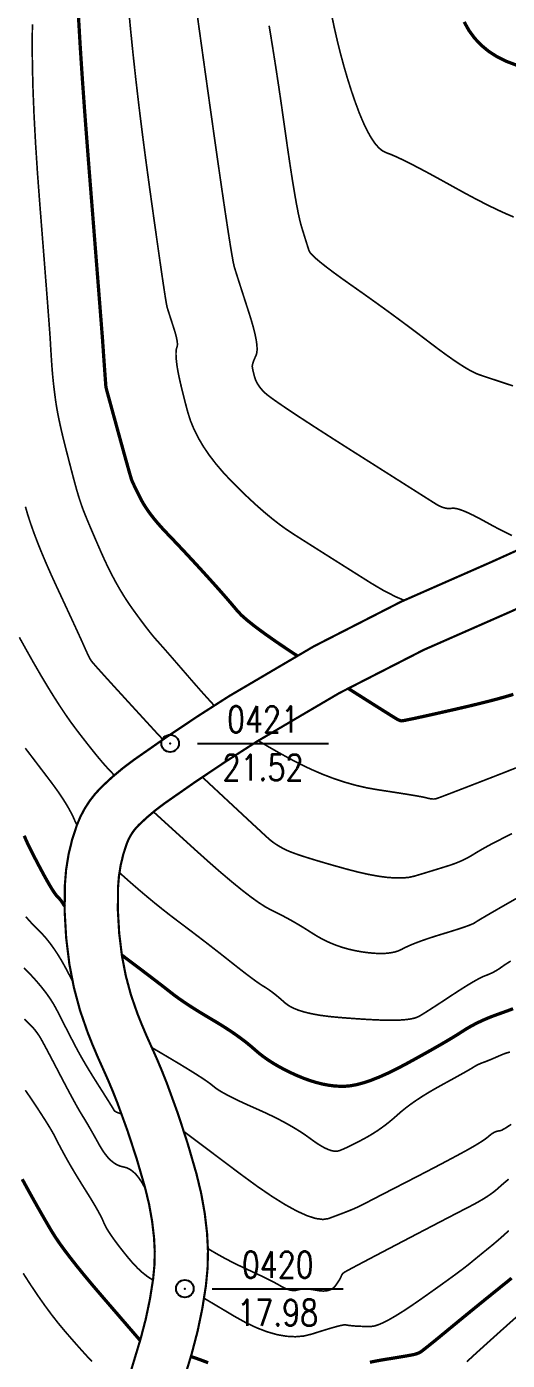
# Model space of a CAD drawing. Extents: x 1059 to 1761, y 608 to 1213.
# Drawn here: x 1141.8 to 1163.8, y 701.8 to 762.8 of the extents above; entities that cross this region are included whole.
import ezdxf
from ezdxf.enums import TextEntityAlignment as Align

# ---------------------------------------------------------------- set-up
doc = ezdxf.new("R2010")
doc.units = 0
doc.header["$LTSCALE"] = 0.5
doc.header["$PDSIZE"] = 0.2
doc.layers.get('0').update_dxf_attribs({"linetype": 'CONTINUOUS'})
for name, color, linetype in [('DGX', 2, 'CONTINUOUS'), ('DLSS', 4, 'CONTINUOUS'), ('KZD', 1, 'CONTINUOUS')]:
    doc.layers.add(name, color=color, linetype=linetype)
doc.styles.add('HZ', font='rs.shx', dxfattribs={"width": 0.8, "bigfont": 'hztxt.shx'})

# ---------------------------------------------------------------- blocks, each defined once
blk = doc.blocks.new('gc117')
blk.add_circle((0, 0), 0.8)
blk.add_point((0, 0))

msp = doc.modelspace()

# ---------------------------------------------------------------- linework, layer by layer
at = {"layer": 'DGX', "linetype": 'Continuous', "const_width": 0.075}
for points in [[(1159.059594587523, 736.5638534979769), (1158.7087494409, 736.7100131396794), (1158.143291980752, 736.9960457472321), (1157.561144640549, 737.3394982149289), (1156.988672263136, 737.7003803124925), (1156.452239691357, 738.0387018096454), (1155.951846925212, 738.3544627063876), (1155.4874939647, 738.6476630027192), (1155.059180809822, 738.9183026986401), (1154.666907460578, 739.1663817941503), (1154.310673916967, 739.3919002892499), (1153.99048017899, 739.5948581839388), (1153.682170671123, 739.7999854367372), (1153.36158981784, 740.0320120061654), (1153.028737619141, 740.2909378922234), (1152.683614075028, 740.5767630949113), (1152.326219185499, 740.8894876142288), (1151.956552950555, 741.2291114501761), (1151.574615370195, 741.5956346027533), (1151.18040644442, 741.9890570719602), (1150.798543686065, 742.3948149949209), (1150.453644607965, 742.7983445087593), (1150.145709210118, 743.1996456134754), (1149.874737492527, 743.5987183090692), (1149.640729455189, 743.9955625955406), (1149.443685098106, 744.3901784728898), (1149.283604421278, 744.7825659411167), (1149.160487424705, 745.1727250002214), (1149.061129266, 745.5470890862186), (1148.97232510278, 745.8920916351237), (1148.894074935044, 746.2077326469365), (1148.826378762793, 746.4940121216571), (1148.769236586025, 746.7509300592855), (1148.722648404743, 746.9784864598216), (1148.686614218944, 747.1766813232654), (1148.66113402863, 747.3455146496169), (1148.643510550447, 747.4927726151703), (1148.631046501045, 747.6262413962195), (1148.623741880422, 747.7459209927645), (1148.621596688579, 747.8518114048053), (1148.624610925515, 747.9439126323418), (1148.632784591231, 748.0222246753743), (1148.646117685727, 748.0867475339024), (1148.664610209003, 748.1374812079265), (1148.680779031281, 748.1896303517168), (1148.687141022785, 748.2583996195439), (1148.683696183516, 748.3437890114078), (1148.670444513472, 748.4457985273084), (1148.647386012655, 748.564428167246), (1148.614520681063, 748.6996779312202), (1148.571848518697, 748.8515478192313), (1148.519369525558, 749.0200378312791), (1148.464422795007, 749.1895207504181), (1148.414347420406, 749.3443693597027), (1148.369143401755, 749.4845836591329), (1148.328810739055, 749.6101636487086), (1148.293349432305, 749.72110932843), (1148.262759481506, 749.8174206982968), (1148.237040886656, 749.8990977583093), (1148.216193647758, 749.9661405084673), (1148.1874841944, 750.1043387202452), (1148.138178956175, 750.3994821651174), (1148.068277933082, 750.8515708430839), (1147.977781125121, 751.4606047541446), (1147.866688532293, 752.2265838982995), (1147.735000154596, 753.1495082755488), (1147.582715992033, 754.2293778858923), (1147.409836044601, 755.46619272933), (1147.233029591223, 756.7635070849286), (1147.06896591082, 758.0248752317547), (1146.917645003392, 759.2502971698082), (1146.779066868939, 760.4397728990891), (1146.653231507462, 761.5933024195974), (1146.540138918959, 762.7108857313333), (1146.439789103432, 763.7925228342965)], [(1163.991627323411, 739.529053949153), (1163.792274245889, 739.6230353160042), (1163.570391769857, 739.7334102482995), (1163.325979895316, 739.8601787460386), (1163.059038622265, 740.0033408092216), (1162.769567950706, 740.1628964378486), (1162.482593930121, 740.31920365383), (1162.223142609994, 740.4526204790758), (1161.991213990326, 740.5631469135864), (1161.786808071117, 740.6507829573615), (1161.609924852365, 740.7155286104013), (1161.460564334073, 740.7573838727058), (1161.338726516238, 740.7763487442747), (1161.244411398862, 740.7724232251085), (1161.162386612633, 740.7621134043434), (1161.07741978824, 740.761925371116), (1160.989510925682, 740.7718591254264), (1160.89866002496, 740.7919146672746), (1160.804867086073, 740.8220919966606), (1160.708132109022, 740.8623911135843), (1160.608455093806, 740.9128120180458), (1160.505836040426, 740.9733547100451), (1160.352906534538, 741.0699650442446), (1160.102298161797, 741.2285888753064), (1159.754010922202, 741.4492262032308), (1159.308044815756, 741.7318770280176), (1158.764399842457, 742.076541349667), (1158.123076002305, 742.4832191681787), (1157.3840732953, 742.951910483553), (1156.547391721443, 743.4826152957896), (1155.711803595042, 744.0147203104046), (1154.976081230408, 744.4876122329139), (1154.340224627541, 744.9012910633173), (1153.80423378644, 745.2557568016149), (1153.368108707106, 745.5510094478066), (1153.031849389538, 745.7870490018925), (1152.795455833737, 745.9638754638726), (1152.658928039702, 746.0814888337469), (1152.576330765952, 746.1692546540738), (1152.501728771002, 746.2565384674119), (1152.435122054853, 746.3433402737611), (1152.376510617506, 746.4296600731216), (1152.32589445896, 746.5154978654931), (1152.283273579214, 746.6008536508758), (1152.24864797827, 746.6857274292697), (1152.222017656127, 746.7701192006748), (1152.200526392959, 746.8510945045425), (1152.18131796894, 746.9257188803246), (1152.164392384069, 746.9939923280207), (1152.149749638347, 747.0559148476311), (1152.137389731774, 747.1114864391557), (1152.127312664349, 747.1607071025945), (1152.119518436073, 747.2035768379476), (1152.114007046945, 747.240095645215), (1152.112829423195, 747.2774282356153), (1152.11803649105, 747.3227393203675), (1152.129628250511, 747.3760288994715), (1152.147604701578, 747.4372969729275), (1152.17196584425, 747.5065435407354), (1152.202711678528, 747.583768602895), (1152.239842204412, 747.6689721594066), (1152.283357421901, 747.7621542102701), (1152.319196344275, 747.8777451348271), (1152.333297984811, 748.0301753124195), (1152.32566234351, 748.2194447430472), (1152.296289420372, 748.4455534267104), (1152.245179215397, 748.7085013634087), (1152.172331728585, 749.0082885531424), (1152.077746959935, 749.3449149959115), (1151.961424909448, 749.7183806917159), (1151.83963300791, 750.0940472107808), (1151.728638686106, 750.4372761233313), (1151.628441944036, 750.7480674293676), (1151.5390427817, 751.0264211288895), (1151.460441199099, 751.272337221897), (1151.392637196232, 751.4858157083903), (1151.335630773099, 751.6668565883692), (1151.289421929701, 751.8154598618339), (1151.231691160591, 752.0793820534177), (1151.140118960323, 752.606379687754), (1151.014705328899, 753.396452764843), (1150.855450266316, 754.4496012846846), (1150.662353772577, 755.7658252472788), (1150.43541584768, 757.3451246526257), (1150.174636491625, 759.1874995007252), (1149.880015704413, 761.2929497915773), (1149.586016374424, 763.400660948202)], [(1164.076341440248, 754.0979239642354), (1163.706025429886, 754.2553351005558), (1163.296092277776, 754.4439465396233), (1162.846541983917, 754.6637582814378), (1162.35737454831, 754.9147703259994), (1161.828589970953, 755.1969826733081), (1161.260188251849, 755.5103953233638), (1160.698281580449, 755.8222094133174), (1160.18898214621, 756.0996260803197), (1159.732289949129, 756.3426453243709), (1159.328204989209, 756.5512671454708), (1158.976727266448, 756.7254915436195), (1158.677856780846, 756.8653185188168), (1158.431593532404, 756.9707480710631), (1158.237937521121, 757.0417802003581), (1158.069462859333, 757.1248827763716), (1157.898743659374, 757.2665236687732), (1157.725779921245, 757.4667028775631), (1157.550571644944, 757.7254204027411), (1157.373118830473, 758.0426762443074), (1157.193421477831, 758.4184704022618), (1157.011479587018, 758.8528028766044), (1156.827293158035, 759.3456736673354), (1156.646162147562, 759.8756125090853), (1156.473386512281, 760.4211491364852), (1156.308966252194, 760.982283549535), (1156.152901367298, 761.5590157482349), (1156.005191857595, 762.1513457325847), (1155.865837723084, 762.7592735025844), (1155.734838963766, 763.3827990582341)], [(1150.372886188099, 731.7476718038996), (1150.265728950773, 731.8620593887258), (1150.031569809782, 732.1179831844721), (1149.779619000098, 732.3988640843204), (1149.50987652172, 732.7047020882706), (1149.22234237465, 733.0354971963227), (1148.939440418209, 733.362781089172), (1148.683594511723, 733.658085447514), (1148.454804655192, 733.9214102713488), (1148.253070848615, 734.1527555606763), (1148.078393091992, 734.3521213154963), (1147.930771385324, 734.5195075358091), (1147.81020572861, 734.6549142216146), (1147.71669612185, 734.7583413729128), (1147.62967533853, 734.8570404394395), (1147.528576152132, 734.9782628709306), (1147.413398562658, 735.1220086673862), (1147.284142570106, 735.2882778288061), (1147.140808174478, 735.4770703551904), (1146.983395375773, 735.6883862465392), (1146.811904173992, 735.9222255028523), (1146.626334569133, 736.1785881241296), (1146.435404562915, 736.4532098198948), (1146.247832157056, 736.741826299671), (1146.063617351555, 737.0444375634579), (1145.882760146413, 737.3610436112559), (1145.70526054163, 737.6916444430648), (1145.531118537205, 738.0362400588847), (1145.360334133138, 738.3948304587154), (1145.19290732943, 738.7674156425571), (1145.034897139507, 739.1303297679765), (1144.892362576794, 739.4599069925401), (1144.765303641292, 739.7561473162481), (1144.653720333001, 740.0190507391003), (1144.55761265192, 740.2486172610969), (1144.476980598051, 740.4448468822378), (1144.411824171392, 740.607739602523), (1144.362143371943, 740.7372954219525), (1144.320309252829, 740.8522727096363), (1144.278692867173, 740.9714298346846), (1144.237294214975, 741.0947667970973), (1144.196113296234, 741.2222835968745), (1144.155150110952, 741.353980234016), (1144.114404659127, 741.4898567085221), (1144.07387694076, 741.6299130203925), (1144.033566955851, 741.7741491696273), (1143.990765327496, 741.9313847060205), (1143.942762678791, 742.110439179366), (1143.889559009736, 742.3113125896639), (1143.831154320331, 742.534004936914), (1143.767548610577, 742.7785162211164), (1143.698741880472, 743.0448464422713), (1143.624734130017, 743.3329956003784), (1143.545525359212, 743.6429636954376), (1143.467062583539, 743.9568346013057), (1143.395292818479, 744.2566921918386), (1143.330216064031, 744.5425364670367), (1143.271832320195, 744.8143674268996), (1143.220141586973, 745.0721850714276), (1143.175143864363, 745.3159894006204), (1143.136839152365, 745.5457804144784), (1143.10522745098, 745.7615581130013), (1143.078011142686, 745.9673881438947), (1143.052892609959, 746.167336154864), (1143.0298718528, 746.3614021459091), (1143.008948871209, 746.5495861170302), (1142.990123665185, 746.7318880682272), (1142.973396234729, 746.9083079995002), (1142.958766579841, 747.078845910849), (1142.946234700521, 747.2435018022738), (1142.935021765227, 747.4035172781505), (1142.924348942417, 747.5601339428551), (1142.914216232092, 747.7133517963877), (1142.904623634251, 747.863170838748), (1142.895571148895, 748.0095910699363), (1142.887058776023, 748.1526124899524), (1142.879086515636, 748.2922350987964), (1142.871654367733, 748.4284588964683), (1142.857796484038, 748.6449474395072), (1142.830547016272, 749.0253642844522), (1142.789905964436, 749.5697094313032), (1142.735873328531, 750.2779828800602), (1142.668449108555, 751.1501846307234), (1142.587633304509, 752.1863146832926), (1142.493425916394, 753.3863730377678), (1142.385826944208, 754.7503596941493), (1142.28104285734, 756.1562465948148), (1142.19528012518, 757.4820056821424), (1142.128538747727, 758.727636956132), (1142.080818724982, 759.8931404167838), (1142.052120056944, 760.9785160640977), (1142.042442743612, 761.9837638980737), (1142.051786784989, 762.9088839187118)], [(1164.041381940412, 746.3723373194659), (1163.760285209728, 746.4645095516571), (1163.498869437412, 746.5504704131431), (1163.257134623464, 746.6302199039238), (1163.035080767884, 746.7037580239994), (1162.832707870671, 746.7710847733698), (1162.650015931826, 746.832200152035), (1162.487004951349, 746.887104159995), (1162.31725799966, 746.9557215688878), (1162.11435814718, 747.0579771503515), (1161.878305393909, 747.1938709043858), (1161.609099739847, 747.3634028309908), (1161.306741184994, 747.5665729301667), (1160.971229729349, 747.8033812019132), (1160.602565372914, 748.0738276462305), (1160.200748115687, 748.3779122631186), (1159.779404917514, 748.699125908317), (1159.35216273824, 749.0209594375654), (1158.919021577865, 749.3434128508636), (1158.479981436389, 749.6664861482119), (1158.035042313812, 749.9901793296101), (1157.584204210133, 750.3144923950583), (1157.127467125353, 750.6394253445565), (1156.664831059473, 750.9649781781047), (1156.22688362815, 751.2749759095332), (1155.844212447044, 751.5532435526723), (1155.516817516156, 751.799781107522), (1155.244698835485, 752.0145885740824), (1155.027856405031, 752.1976659523535), (1154.866290224795, 752.3490132423352), (1154.760000294776, 752.4686304440276), (1154.708986614974, 752.5565175574307), (1154.683121498315, 752.6368534564344), (1154.652277257726, 752.7338170149288), (1154.616453893206, 752.847408232914), (1154.575651404755, 752.9776271103899), (1154.529869792373, 753.1244736473565), (1154.479109056061, 753.2879478438138), (1154.423369195818, 753.4680496997618), (1154.362650211644, 753.6647792152005), (1154.295228256368, 753.9156276091804), (1154.219379482815, 754.2580861007518), (1154.135103890987, 754.6921546899149), (1154.042401480884, 755.2178333766697), (1153.941272252505, 755.8351221610159), (1153.831716205851, 756.5440210429538), (1153.713733340921, 757.3445300224834), (1153.587323657716, 758.2366490996044), (1153.454691016481, 759.171508782302), (1153.318039277464, 760.1002395785612), (1153.177368440664, 761.0228414883818), (1153.032678506081, 761.9393145117639), (1152.883969473715, 762.8496586487075)], [(1148.027073605702, 730.1929252405221), (1147.957226778125, 730.2628530144653), (1147.825556360683, 730.4004412027009), (1147.707298987978, 730.5287842114368), (1147.562140156587, 730.6866614985695), (1147.390079866511, 730.874073064099), (1147.191118117749, 731.0910189080253), (1146.965254910302, 731.3374990303482), (1146.712490244169, 731.6135134310681), (1146.43282411935, 731.9190621101848), (1146.126256535846, 732.2541450676982), (1145.824742517151, 732.5842093632218), (1145.560237086763, 732.874702056369), (1145.332740244681, 733.1256231471398), (1145.142251990905, 733.336972635534), (1144.988772325434, 733.508750521552), (1144.87230124827, 733.6409568051935), (1144.792838759411, 733.7335914864585), (1144.750384858859, 733.7866545653471), (1144.7246170452, 733.825443888197), (1144.695212817024, 733.8752573013458), (1144.66217217433, 733.9360948047934), (1144.625495117118, 734.0079563985398), (1144.585181645389, 734.0908420825853), (1144.541231759141, 734.1847518569294), (1144.493645458376, 734.2896857215726), (1144.442422743093, 734.4056436765145), (1144.376215547956, 734.554883106716), (1144.283675807631, 734.7596613971378), (1144.164803522116, 735.0199785477799), (1144.019598691412, 735.3358345586422), (1143.848061315519, 735.7072294297247), (1143.650191394438, 736.1341631610275), (1143.425988928166, 736.6166357525505), (1143.175453916706, 737.1546472042937), (1142.9221669685, 737.7073490044003), (1142.689708691991, 738.2338926410132), (1142.478079087179, 738.7342781141324), (1142.287278154064, 739.208505423758), (1142.117305892646, 739.6565745698898), (1141.968162302925, 740.078485552528), (1141.839847384901, 740.4742383716726), (1141.732361138574, 740.8438330273236)], [(1145.800674970329, 728.559373128532), (1145.790774094572, 728.5694021131823), (1145.678824981576, 728.6849864510951), (1145.568373751953, 728.8012402231141), (1145.459420405704, 728.918163429239), (1145.343030326261, 729.0476316369462), (1145.210268897056, 729.2015204137119), (1145.061136118089, 729.3798297595359), (1144.895631989359, 729.5825596744185), (1144.713756510867, 729.8097101583593), (1144.515509682613, 730.0612812113586), (1144.300891504597, 730.3372728334163), (1144.069901976819, 730.6376850245324), (1143.824693785578, 730.9684507802147), (1143.567419617175, 731.3355030959708), (1143.298079471609, 731.738841971801), (1143.016673348881, 732.1784674077049), (1142.723201248991, 732.6543794036828), (1142.417663171937, 733.1665779597347), (1142.100059117722, 733.7150630758604), (1141.770389086344, 734.2998347520602), (1141.454241427147, 734.8681272267223)], [(1144.08788840196, 726.2786317033297), (1144.013238320715, 726.4333736854344), (1143.926031077381, 726.6319274910156), (1143.823503944417, 726.8394449644503), (1143.705656921824, 727.0559261057385), (1143.572490009602, 727.2813709148803), (1143.42400320775, 727.5157793918755), (1143.260196516269, 727.7591515367242), (1143.081069935158, 728.0114873494264), (1142.886623464418, 728.2727868299822), (1142.69275288519, 728.5277025185591), (1142.515353978618, 728.7608869553247), (1142.354426744702, 728.972340140279), (1142.20997118344, 729.1620620734221), (1142.081987294834, 729.3300527547541), (1141.970475078883, 729.4763121842747), (1141.875434535588, 729.6008403619841), (1141.796865664947, 729.7036372878822), (1141.726958993203, 729.7969519268895)], [(1164.18273591523, 728.8974891459736), (1163.660889613926, 728.6909499250364), (1163.085676570005, 728.4663160024907), (1162.519079814478, 728.2465406174899), (1162.023082378354, 728.0545770091877), (1161.597684261633, 727.8904251775839), (1161.242885464315, 727.7540851226786), (1160.9586859864, 727.6455568444717), (1160.745085827888, 727.5648403429633), (1160.602084988779, 727.5119356181533), (1160.529683469073, 727.4868426700418), (1160.490387891279, 727.4776033119421), (1160.446704877907, 727.4722593571671), (1160.398634428955, 727.4708108057172), (1160.346176544424, 727.4732576575923), (1160.289331224314, 727.4795999127922), (1160.228098468625, 727.489837571317), (1160.162478277358, 727.5039706331668), (1160.092470650511, 727.5219990983417), (1159.994154461988, 727.5453230174948), (1159.843608585691, 727.5753424412798), (1159.640833021621, 727.6120573696965), (1159.385827769776, 727.6554678027451), (1159.078592830158, 727.7055737404256), (1158.719128202766, 727.7623751827379), (1158.3074338876, 727.825872129682), (1157.843509884661, 727.8960645812579), (1157.350953784963, 727.9831588547563), (1156.853363179524, 728.0973612674682), (1156.350738068344, 728.2386718193931), (1155.843078451423, 728.4070905105314), (1155.330384328759, 728.6026173408828), (1154.812655700354, 728.8252523104476), (1154.289892566208, 729.0749954192256), (1153.76209492632, 729.3518466672169), (1153.255293674867, 729.6330777041704), (1152.795519706025, 729.8959601798351), (1152.384545681249, 730.1394438717405)], [(1163.996409513763, 725.890864846701), (1163.707758593195, 725.7436775696675), (1163.468709141178, 725.6215928118794), (1163.279261157711, 725.5246105733368), (1163.139414642793, 725.4527308540396), (1163.023960215462, 725.3924022638104), (1162.907688494752, 725.3300734124714), (1162.790599480665, 725.265744300023), (1162.6726931732, 725.1994149264649), (1162.553969572357, 725.1310852917973), (1162.434428678135, 725.0607553960199), (1162.314070490537, 724.9884252391331), (1162.19289500956, 724.9140948211366), (1162.069262270447, 724.8404521065379), (1161.941532308442, 724.7701850598445), (1161.809705123545, 724.7032936810563), (1161.673780715754, 724.6397779701733), (1161.533759085071, 724.5796379271956), (1161.389640231495, 724.5228735521231), (1161.241424155027, 724.4694848449558), (1161.089110855666, 724.4194718056938), (1160.929805729183, 724.3697674550635), (1160.760614171352, 724.3173048137917), (1160.581536182171, 724.2620838818784), (1160.39257176164, 724.2041046593234), (1160.19372090976, 724.1433671461269), (1159.984983626531, 724.0798713422889), (1159.766359911952, 724.0136172478092), (1159.537849766024, 723.944604862688), (1159.284772516119, 723.8880790950628), (1158.99244748961, 723.8592848530711), (1158.660874686498, 723.858222136713), (1158.290054106781, 723.8848909459884), (1157.87998575046, 723.9392912808975), (1157.430669617536, 724.02142314144), (1156.942105708008, 724.131286527616), (1156.414294021875, 724.2688814394255), (1155.89288778907, 724.414735209203), (1155.423540239522, 724.5493751692827), (1155.006251373231, 724.6728013196647), (1154.641021190198, 724.7850136603489), (1154.327849690422, 724.8860121913355), (1154.066736873904, 724.9757969126241), (1153.857682740644, 725.0543678242151), (1153.70068729064, 725.1217249261083), (1153.57278919143, 725.1842659566233), (1153.451027110549, 725.2483886540799), (1153.335401047996, 725.3140930184779), (1153.225911003772, 725.3813790498175), (1153.122556977876, 725.4502467480985), (1153.025338970309, 725.520696113321), (1152.934256981071, 725.592727145485), (1152.849311010161, 725.6663398445905), (1152.739136231736, 725.767203966925), (1152.572367819949, 725.9209892687757), (1152.349005774802, 726.1276957501427), (1152.069050096294, 726.3873234110262), (1151.732500784426, 726.6998722514259), (1151.339357839197, 727.0653422713419), (1150.889621260606, 727.4837334707744), (1150.383291048656, 727.9550458497231), (1149.875527794104, 728.428806499732), (1149.828093810626, 728.473283959773)], [(1164.196789218404, 722.9209513118994), (1163.788117035356, 722.6879841571161), (1163.428461558828, 722.4820502186345), (1163.11782278882, 722.3031494964546), (1162.856200725333, 722.1512819905764), (1162.643595368366, 722.026447701), (1162.480006717919, 721.9286466277254), (1162.365434773992, 721.8578787707524), (1162.299879536585, 721.8141441300813), (1162.24087107151, 721.779650176754), (1162.145939444576, 721.7366043818128), (1162.015084655784, 721.6850067452575), (1161.848306705134, 721.6248572670883), (1161.645605592626, 721.5561559473051), (1161.406981318259, 721.4789027859078), (1161.132433882034, 721.3930977828968), (1160.821963283951, 721.2987409382715), (1160.50534261169, 721.2014308466435), (1160.212344952932, 721.1067661026234), (1159.942970307678, 721.0147467062113), (1159.697218675926, 720.9253726574074), (1159.475090057678, 720.8386439562114), (1159.276584452932, 720.7545606026234), (1159.10170186169, 720.6731225966435), (1158.950442283951, 720.5943299382716), (1158.800051746453, 720.5247085091523), (1158.627776275937, 720.4707841909303), (1158.433615872402, 720.4325569836058), (1158.217570535847, 720.4100268871783), (1157.979640266273, 720.4031939016483), (1157.719825063681, 720.4120580270155), (1157.438124928069, 720.4366192632799), (1157.134539859438, 720.4768776104418), (1156.824221625565, 720.5320372368736), (1156.522321994227, 720.6013023109483), (1156.228840965424, 720.6846728326659), (1155.943778539156, 720.7821488020263), (1155.667134715424, 720.8937302190295), (1155.398909494227, 721.0194170836756), (1155.139102875565, 721.1592093959646), (1154.887714859438, 721.3131071558963), (1154.641598385685, 721.4707813999994), (1154.397606394148, 721.6219031648021), (1154.155738884825, 721.7664724503045), (1153.915995857717, 721.9044892565065), (1153.678377312823, 722.0359535834083), (1153.442883250143, 722.1608654310097), (1153.209513669679, 722.2792247993108), (1152.978268571429, 722.3910316883116), (1152.721817460463, 722.5297225927667), (1152.412829841851, 722.7287340074307), (1152.051305715593, 722.9880659323037), (1151.63724508169, 723.3077183673856), (1151.17064794014, 723.6876913126765), (1150.651514290944, 724.1279847681762), (1150.079844134103, 724.628598733885), (1149.455637469615, 725.1895332098027), (1148.838305516727, 725.7506784232816), (1148.287259494684, 726.2519246016737), (1147.802499403485, 726.6932717449794), (1147.592667922923, 726.884537607698)], [(1163.935934345689, 720.0571945775092), (1163.771834735232, 719.9536697058409), (1163.638047466941, 719.8655472641944), (1163.534572540818, 719.7928272525701), (1163.445660005981, 719.7297177944422), (1163.355559911547, 719.6704270132856), (1163.264272257516, 719.6149549091004), (1163.171797043889, 719.5633014818866), (1163.078134270665, 719.5154667316441), (1162.983283937845, 719.471450658373), (1162.887246045429, 719.4312532620733), (1162.790020593415, 719.3948745427449), (1162.679531402046, 719.350134672939), (1162.543702291558, 719.2848538252067), (1162.382533261954, 719.199031999548), (1162.196024313233, 719.0926691959629), (1161.984175445394, 718.9657654144513), (1161.746986658438, 718.8183206550134), (1161.484457952365, 718.6503349176492), (1161.196589327175, 718.4618082023585), (1160.910700821131, 718.2731778379693), (1160.654112472497, 718.1048811533099), (1160.426824281274, 717.9569181483798), (1160.228836247461, 717.8292888231795), (1160.060148371058, 717.7219931777087), (1159.920760652065, 717.6350312119674), (1159.810673090482, 717.5684029259558), (1159.729885686309, 717.5221083196736), (1159.656391592466, 717.4878314172533), (1159.56818396187, 717.4572562428272), (1159.465262794523, 717.4303827963951), (1159.347628090423, 717.407211077957), (1159.215279849572, 717.387741087513), (1159.068218071968, 717.3719728250629), (1158.906442757613, 717.359906290607), (1158.729953906505, 717.3515414841452), (1158.527790677507, 717.3478100270332), (1158.288992229478, 717.3496435406272), (1158.01355856242, 717.357042024927), (1157.701489676331, 717.3700054799326), (1157.352785571212, 717.3885339056441), (1156.967446247063, 717.4126273020614), (1156.545471703885, 717.4422856691847), (1156.086861941676, 717.4775090070136), (1155.630871205549, 717.5211641697513), (1155.216753740615, 717.5761180116004), (1154.844509546875, 717.6423705325609), (1154.514138624328, 717.7199217326329), (1154.225640972975, 717.8087716118162), (1153.979016592815, 717.9089201701108), (1153.774265483848, 718.020367407517), (1153.611387646075, 718.1431133240346), (1153.472265327994, 718.2670295166407), (1153.338780778101, 718.3819875823124), (1153.210933996398, 718.4879875210497), (1153.088724982884, 718.5850293328527), (1152.972153737559, 718.6731130177214), (1152.861220260423, 718.7522385756557), (1152.755924551477, 718.8224060066557), (1152.656266610719, 718.8836153107213), (1152.548139301054, 718.9506119064102), (1152.417435485382, 719.0381412122802), (1152.264155163705, 719.146203228331), (1152.088298336021, 719.2747979545628), (1151.889865002332, 719.4239253909757), (1151.668855162637, 719.5935855375694), (1151.425268816937, 719.783778394344), (1151.15910596523, 719.9945039612999), (1150.877915209015, 720.2174709231535), (1150.589245149789, 720.4443879646221), (1150.293095787552, 720.6752550857058), (1149.989467122305, 720.9100722864043), (1149.678359154046, 721.1488395667179), (1149.359771882776, 721.3915569266464), (1149.033705308496, 721.6382243661899), (1148.700159431205, 721.8888418853483), (1148.360363702636, 722.1471932974852), (1148.015547574522, 722.4170624159639), (1147.665711046864, 722.6984492407844), (1147.310854119661, 722.9913537719467), (1146.950976792914, 723.2957760094508), (1146.586079066622, 723.6117159532969), (1146.216160940786, 723.9391736034846), (1146.032716979933, 724.1050220768316)], [(1143.882345797979, 719.1539955303743), (1143.866516240472, 719.1821943415139), (1143.702323988988, 719.4956012229209), (1143.534487958059, 719.8141171187278), (1143.363701456345, 720.1142105276338), (1143.189964483845, 720.3958814496386), (1143.013277040559, 720.6591298847425), (1142.833639126487, 720.903955832945), (1142.65105074163, 721.1303592942467), (1142.465511885986, 721.3383402686471), (1142.277022559557, 721.5278987561466), (1142.091763810528, 721.7104549327348), (1141.915916687085, 721.8974289744018), (1141.749481189228, 722.0888208811476)], [(1146.12878471699, 713.0653713018834), (1146.01110674145, 713.1011148549075), (1145.903905381431, 713.1434069418192), (1145.83056922796, 713.1851435030885), (1145.791098281037, 713.2263245387153), (1145.759675236312, 713.2808486278577), (1145.710482789434, 713.3626143496738), (1145.643520940402, 713.4716217041635), (1145.558789689217, 713.6078706913268), (1145.456289035878, 713.7713613111638), (1145.336018980386, 713.9620935636743), (1145.19797952274, 714.1800674488586), (1145.042170662941, 714.4252829667165), (1144.882110227834, 714.6788264895658), (1144.731316044266, 714.9217843897243), (1144.589788112236, 715.1541566671918), (1144.457526431745, 715.3759433219686), (1144.334531002791, 715.5871443540545), (1144.220801825377, 715.7877597634496), (1144.116338899501, 715.9777895501538), (1144.021142225163, 716.1572337141672), (1143.928502308476, 716.3357415206863), (1143.831709655553, 716.5229622349075), (1143.730764266394, 716.7188958568307), (1143.625666140999, 716.9235423864562), (1143.516415279368, 717.1369018237839), (1143.403011681501, 717.3589741688136), (1143.285455347397, 717.5897594215455), (1143.163746277058, 717.8292575819795), (1143.027081797209, 718.0774432085652), (1142.864659234577, 718.3342908597522), (1142.676478589163, 718.5998005355405), (1142.462539860966, 718.8739722359298), (1142.222843049986, 719.1568059609207), (1141.957388156223, 719.4483017105126), (1141.666175179678, 719.7484594847059)], [(1147.227716473312, 709.61326630151), (1147.172162453398, 709.7290214427505), (1147.04739463396, 709.9503788299489), (1146.91872542205, 710.1412502571653), (1146.786154817667, 710.3016357243998), (1146.649682820812, 710.4315352316523), (1146.509309431485, 710.530948778923), (1146.365034649685, 710.5998763662117), (1146.216858475412, 710.6383179935184), (1146.06824420674, 710.6743500356629), (1145.922655141743, 710.7360488674645), (1145.78009128042, 710.8234144889236), (1145.64055262277, 710.9364469000401), (1145.504039168795, 711.0751461008138), (1145.370550918494, 711.2395120912448), (1145.240087871866, 711.4295448713332), (1145.112650028913, 711.6452444410788), (1144.990335383026, 711.8661887924636), (1144.875241927597, 712.0719559174693), (1144.767369662624, 712.2625458160958), (1144.66671858811, 712.4379584883432), (1144.573288704053, 712.5981939342114), (1144.487080010454, 712.7432521537005), (1144.408092507312, 712.8731331468106), (1144.336326194629, 712.9878369135415), (1144.260178857782, 713.1118164012962), (1144.168048282152, 713.2695245574778), (1144.059934467738, 713.4609613820861), (1143.935837414541, 713.6861268751213), (1143.795757122561, 713.9450210365833), (1143.639693591797, 714.2376438664721), (1143.46764682225, 714.5639953647877), (1143.279616813919, 714.9240755315301), (1143.093983180835, 715.2802902436149), (1142.929125537029, 715.5950453779576), (1142.785043882498, 715.8683409345582), (1142.661738217245, 716.1001769134167), (1142.559208541268, 716.2905533145331), (1142.477454854568, 716.4394701379073), (1142.416477157145, 716.5469273835395), (1142.376275448998, 716.6129250514296), (1142.346609430694, 716.6574971101636), (1142.317238802798, 716.7006775283276), (1142.28816356531, 716.7424663059214), (1142.25938371823, 716.7828634429452), (1142.230899261558, 716.8218689393991), (1142.202710195294, 716.8594827952828), (1142.174816519439, 716.8957050105965), (1142.147218233991, 716.9305355853402), (1142.09763453376, 716.9856713018952), (1142.003784613556, 717.0828089426432), (1141.865668473378, 717.221948507584), (1141.683286113226, 717.4030899967177)], [(1163.902972726673, 715.8956753897144), (1163.754926675777, 715.8539075611887), (1163.612735025292, 715.8049887638402), (1163.47639777522, 715.748918997669), (1163.347262033923, 715.691569573165), (1163.226674909764, 715.6388118008186), (1163.114636402741, 715.59064568063), (1163.011146512856, 715.5470712125989), (1162.916205240108, 715.5080883967254), (1162.829812584498, 715.4736972330095), (1162.751968546025, 715.4438977214512), (1162.682673124689, 715.4186898620505), (1162.618783361102, 715.395270090158), (1162.557156295875, 715.370834841124), (1162.497791929007, 715.3453841149486), (1162.440690260499, 715.3189179116318), (1162.385851290351, 715.2914362311736), (1162.333275018563, 715.262939073574), (1162.282961445134, 715.2334264388329), (1162.234910570065, 715.2028983269505), (1162.170780084476, 715.1627987916081), (1162.072227679485, 715.1045718864874), (1161.939253355093, 715.0282176115883), (1161.7718571113, 714.9337359669108), (1161.570038948105, 714.821126952455), (1161.33379886551, 714.6903905682207), (1161.063136863513, 714.541526814208), (1160.758052942115, 714.3745356904171), (1160.444823066145, 714.1993575091444), (1160.149723200432, 714.0259325826868), (1159.872753344976, 713.8542609110441), (1159.613913499777, 713.6843424942165), (1159.373203664835, 713.5161773322039), (1159.15062384015, 713.3497654250064), (1158.946174025722, 713.1851067726238), (1158.759854221551, 713.0222013750563), (1158.581365739797, 712.8636502913562), (1158.400409892618, 712.7120545805758), (1158.216986680015, 712.5674142427151), (1158.031096101989, 712.4297292777742), (1157.842738158538, 712.2989996857531), (1157.651912849663, 712.1752254666517), (1157.458620175364, 712.0584066204701), (1157.262860135641, 711.948543147208), (1157.072114104292, 711.8465527553134), (1156.893863455114, 711.7533531532337), (1156.728108188107, 711.6689443409687), (1156.574848303271, 711.5933263185184), (1156.434083800606, 711.5264990858831), (1156.305814680112, 711.4684626430625), (1156.190040941789, 711.4192169900566), (1156.086762585638, 711.3787621268657), (1155.98139146394, 711.3557893269714), (1155.859339428979, 711.3589898638554), (1155.720606480754, 711.3883637375178), (1155.565192619266, 711.4439109479587), (1155.393097844515, 711.525631495178), (1155.204322156501, 711.6335253791757), (1154.998865555223, 711.7675925999519), (1154.776728040681, 711.9278331575064), (1154.535973832124, 712.1011063945899), (1154.2746671488, 712.2742716539532), (1153.992807990708, 712.447328935596), (1153.690396357849, 712.6202782395186), (1153.367432250222, 712.7931195657208), (1153.023915667828, 712.9658529142025), (1152.659846610666, 713.138478284964), (1152.275225078737, 713.3109956780052), (1151.899279310295, 713.4778624801287), (1151.561237543595, 713.6335360781372), (1151.261099778637, 713.7780164720308), (1150.998866015422, 713.9113036618096), (1150.774536253948, 714.0333976474733), (1150.588110494217, 714.1442984290221), (1150.439588736228, 714.2440060064561), (1150.328970979981, 714.3325203797751), (1150.210201180702, 714.4294901031021), (1150.037223293617, 714.55456373056), (1149.810037318726, 714.7077412621486), (1149.528643256028, 714.8890226978681), (1149.193041105524, 715.0984080377185), (1148.803230867214, 715.3358972816999), (1148.359212541098, 715.601490429812), (1147.860986127176, 715.895187482055), (1147.517790285934, 716.0966246998524)], [(1147.569100940561, 705.465661754426), (1147.533653746682, 705.4833635077907), (1147.318645391106, 705.6213965796735), (1147.100049794672, 705.7918824498217), (1146.87786695738, 705.9948211182357), (1146.652096879229, 706.2302125849153), (1146.422739560221, 706.4980568498606), (1146.203371217204, 706.7711710543185), (1146.007568067031, 707.0223723395362), (1145.835330109701, 707.2516607055137), (1145.686657345215, 707.4590361522509), (1145.561549773571, 707.6444986797478), (1145.460007394771, 707.8080482880044), (1145.382030208814, 707.9496849770209), (1145.3276182157, 708.0694087467971), (1145.27785933518, 708.1868747630374), (1145.213841487004, 708.3217381914463), (1145.135564671172, 708.4739990320238), (1145.043028887685, 708.6436572847698), (1144.936234136542, 708.8307129496844), (1144.815180417743, 709.0351660267676), (1144.679867731288, 709.2570165160192), (1144.530296077177, 709.4962644174395), (1144.37806918679, 709.7384327890633), (1144.234790791505, 709.9690446889252), (1144.100460891323, 710.1881001170257), (1143.975079486243, 710.3955990733643), (1143.858646576265, 710.5915415579415), (1143.75116216139, 710.7759275707568), (1143.652626241617, 710.9487571118107), (1143.563038816946, 711.1100301811027), (1143.48077329002, 711.2608679507226), (1143.404203063482, 711.4023915927596), (1143.333328137332, 711.5346011072138), (1143.268148511569, 711.6574964940851), (1143.208664186193, 711.7710777533736), (1143.154875161206, 711.8753448850792), (1143.106781436605, 711.9702978892021), (1143.064383012393, 712.0559367657421), (1143.015421248717, 712.1498997267194), (1142.947637505727, 712.2698249841538), (1142.861031783423, 712.4157125380456), (1142.755604081804, 712.5875623883946), (1142.631354400871, 712.785374535201), (1142.488282740624, 713.0091489784646), (1142.326389101062, 713.2588857181855), (1142.145673482186, 713.5345847543637), (1141.945764567933, 713.8321630837436), (1141.72629104224, 714.1475377030699)], [(1163.960681164575, 712.5858128984754), (1163.706955803372, 712.4206475800368), (1163.531250949311, 712.3212310034114), (1163.433566602393, 712.2875631685993), (1163.374423855652, 712.2830387721294), (1163.314343802122, 712.2710525105309), (1163.253326441802, 712.251604383804), (1163.191371774692, 712.2246943919483), (1163.128479800794, 712.190322534964), (1163.064650520106, 712.1484888128512), (1162.999883932628, 712.0991932256097), (1162.934180038362, 712.0424357732397), (1162.856471523134, 711.9772644363471), (1162.755691072775, 711.9027271955381), (1162.631838687283, 711.8188240508124), (1162.48491436666, 711.7255550021703), (1162.314918110905, 711.6229200496116), (1162.121849920017, 711.5109191931365), (1161.905709793998, 711.3895524327447), (1161.666497732847, 711.2588197684366), (1161.409293494, 711.1204999389321), (1161.139176834894, 710.9763716829511), (1160.856147755528, 710.826435000494), (1160.560206255903, 710.6706898915608), (1160.25135233602, 710.5091363561511), (1159.929585995876, 710.3417743942653), (1159.594907235474, 710.1686040059031), (1159.247316054812, 709.9896251910648), (1158.90888596511, 709.815700164606), (1158.601690477587, 709.657691141383), (1158.325729592243, 709.5155981213954), (1158.081003309077, 709.3894211046435), (1157.867511628091, 709.2791600911271), (1157.685254549283, 709.1848150808464), (1157.534232072654, 709.1063860738012), (1157.414444198204, 709.0438730699916), (1157.312767274045, 708.9909980862964), (1157.216077648287, 708.9414831395944), (1157.12437532093, 708.8953282298856), (1157.037660291975, 708.85253335717), (1156.955932561422, 708.8130985214477), (1156.879192129271, 708.7770237227186), (1156.807438995521, 708.7443089609826), (1156.740673160173, 708.7149542362399), (1156.666615218538, 708.6838796821619), (1156.572985765925, 708.6460054324201), (1156.459784802335, 708.6013314870146), (1156.327012327769, 708.5498578459453), (1156.174668342225, 708.4915845092123), (1156.002752845705, 708.4265114768156), (1155.811265838207, 708.354638748755), (1155.600207319732, 708.2759663250306), (1155.344463622555, 708.2356492640241), (1155.018921078949, 708.2788426241169), (1154.623579688913, 708.405546405309), (1154.158439452449, 708.6157606076005), (1153.623500369556, 708.9094852309912), (1153.018762440233, 709.2867202754813), (1152.344225664482, 709.7474657410708), (1151.599890042302, 710.2917216277594), (1150.868968508338, 710.8412767788654), (1150.234673997235, 711.3179200377069), (1149.697006508992, 711.7216514042835), (1149.25596604361, 712.0524708785956), (1148.983733309889, 712.2563272832533)], [(1163.845772947053, 710.0807081369476), (1163.656910166369, 709.923993669112), (1163.501975812457, 709.7909581606023), (1163.380969885317, 709.681601611418), (1163.269227309295, 709.5828826801421), (1163.142083008735, 709.4817600253566), (1162.999536983638, 709.3782336470616), (1162.841589234004, 709.272303545257), (1162.668239759832, 709.163969719943), (1162.479488561123, 709.0532321711194), (1162.275335637876, 708.9400908987863), (1162.055780990092, 708.8245459029436), (1161.806283832622, 708.6960091108791), (1161.512303380316, 708.5438924498807), (1161.173839633175, 708.3681959199483), (1160.790892591198, 708.168919521082), (1160.363462254387, 707.9460632532816), (1159.89154862274, 707.6996271165474), (1159.375151696258, 707.4296111108791), (1158.81427147494, 707.1360152362769), (1158.265483828264, 706.8483911356692), (1157.785364625706, 706.5962904519847), (1157.373913867267, 706.3797131852233), (1157.031131552945, 706.1986593353851), (1156.757017682742, 706.0531289024699), (1156.551572256657, 705.9431218864778), (1156.414795274691, 705.8686382874089), (1156.346686736842, 705.8296781052632), (1156.314602256445, 705.8081823540548), (1156.285897446831, 705.7860920477981), (1156.260572308002, 705.7634071864929), (1156.238626839957, 705.7401277701396), (1156.220061042696, 705.7162537987379), (1156.204874916219, 705.6917852722878), (1156.193068460526, 705.6667221907894), (1156.184641675618, 705.6410645542427), (1156.174594873456, 705.6115445072502), (1156.157928366004, 705.5748941944146), (1156.134642153263, 705.5311136157358), (1156.104736235231, 705.4802027712137), (1156.068210611909, 705.4221616608485), (1156.025065283297, 705.3569902846401), (1155.975300249396, 705.2846886425885), (1155.918915510204, 705.2052567346939), (1155.853631619351, 705.1292803664784), (1155.777169130464, 705.0673453434645), (1155.689528043545, 705.0194516656522), (1155.590708358593, 704.9855993330416), (1155.480710075607, 704.9657883456325), (1155.359533194589, 704.960018703425), (1155.227177715537, 704.9682904064193), (1155.083643638453, 704.990603454615), (1154.939098268305, 705.0165731596329), (1154.803708910066, 705.0358148330936), (1154.677475563733, 705.048328474997), (1154.560398229309, 705.054114085343), (1154.452476906792, 705.0531716641318), (1154.353711596182, 705.0455012113632), (1154.264102297481, 705.0311027270374), (1154.183649010686, 705.0099762111543), (1154.105303758536, 704.9913165855105), (1154.022018563767, 704.984318771903), (1153.933793426379, 704.9889827703315), (1153.840628346371, 705.0053085807963), (1153.742523323745, 705.0332962032971), (1153.639478358499, 705.0729456378342), (1153.531493450634, 705.1242568844075), (1153.418568600151, 705.1872299430169), (1153.291678762821, 705.260252576933), (1153.141798894419, 705.3417125494266), (1152.968928994945, 705.4316098604975), (1152.773069064398, 705.5299445101459), (1152.554219102779, 705.6367164983716), (1152.312379110088, 705.7519258251748), (1152.047549086325, 705.8755724905553), (1151.759729031488, 706.0076564945133), (1151.457294770618, 706.1499399819272), (1151.148622128752, 706.3041850976757), (1150.83371110589, 706.4703918417588), (1150.512561702032, 706.6485602141764), (1150.185173917178, 706.8386902149286), (1150.083084953423, 706.9005298639394)], [(1163.845057537791, 707.7221132491516), (1163.73614954105, 707.620958282057), (1163.626659903478, 707.5211045738769), (1163.516588625077, 707.4225521246113), (1163.405935705845, 707.3253009342604), (1163.294701145784, 707.2293510028239), (1163.182884944892, 707.134702330302), (1163.070487103169, 707.0413549166947), (1162.957507620617, 706.9493087620019), (1162.844284507027, 706.8578139701949), (1162.731155772193, 706.766120645245), (1162.618121416114, 706.6742287871521), (1162.50518143879, 706.5821383959163), (1162.392335840222, 706.4898494715376), (1162.279584620409, 706.397362014016), (1162.166927779351, 706.3046760233515), (1162.054365317049, 706.211791499544), (1161.921184397784, 706.1050952645436), (1161.746672185838, 705.9709741403002), (1161.53082868121, 705.8094281268139), (1161.2736538839, 705.6204572240847), (1160.97514779391, 705.4040614321125), (1160.635310411237, 705.1602407508974), (1160.254141735884, 704.8889951804393), (1159.831641767848, 704.5903247207382), (1159.408247603509, 704.2974575986901), (1159.024396339242, 704.043622041191), (1158.680087975049, 703.8288180482409), (1158.375322510928, 703.6530456198396), (1158.110099946879, 703.5163047559873), (1157.884420282904, 703.418595456684), (1157.698283519002, 703.3599177219296), (1157.551689655172, 703.3402715517241), (1157.428670128121, 703.3405009678931), (1157.313256374555, 703.3414499922625), (1157.205448394472, 703.343118624832), (1157.105246187874, 703.3455068656017), (1157.012649754759, 703.3486147145717), (1156.927659095129, 703.3524421717419), (1156.850274208984, 703.3569892371123), (1156.780495096322, 703.362255910683), (1156.716406896464, 703.3679704712806), (1156.65609474873, 703.373861197732), (1156.599558653119, 703.3799280900372), (1156.546798609631, 703.3861711481961), (1156.497814618266, 703.3925903722087), (1156.452606679025, 703.3991857620751), (1156.411174791907, 703.4059573177954), (1156.373518956912, 703.4129050393694), (1156.31806252862, 703.4124245847121), (1156.223228861612, 703.3969116117382), (1156.089017955886, 703.3663661204479), (1155.915429811444, 703.3207881108411), (1155.702464428285, 703.260177582918), (1155.450121806409, 703.1845345366784), (1155.158401945816, 703.0938589721222), (1154.827304846505, 702.9881508892497), (1154.465099985116, 702.9018839243171), (1154.080056838284, 702.8695317135805), (1153.672175406011, 702.8910942570402), (1153.241455688295, 702.966571554696), (1152.787897685138, 703.095963606548), (1152.311501396539, 703.2792704125961), (1151.812266822498, 703.5164919728404), (1151.290193963015, 703.807628287281), (1150.788566628639, 704.1065144427585), (1150.350668629918, 704.3669855261137), (1149.976499966854, 704.5890415373469), (1149.907007244445, 704.6301500815226)], [(1144.780262151165, 701.7346632302688), (1144.641309355236, 701.8804154807164), (1144.474723986934, 702.0609961943665), (1144.28050604626, 702.2764053712192), (1144.058655533213, 702.5266430112745), (1143.809172447793, 702.8117091145323), (1143.53205679, 703.1316036809927), (1143.236800781003, 703.4859906409797), (1142.932896641967, 703.8745339248172), (1142.620344372894, 704.2972335325053), (1142.299143973783, 704.754089464044), (1141.969295444635, 705.2451017194331), (1141.630798785448, 705.7702702986729)], [(1164.189979595043, 703.7658473587246), (1163.785901901289, 703.4063782629954), (1163.412222773172, 703.0709409575371), (1163.083222288641, 702.7751716853653), (1162.798900447698, 702.5190704464802), (1162.559257250341, 702.3026372408816), (1162.364292696572, 702.1258720685696), (1162.21400678639, 701.9887749295442), (1162.108399519796, 701.8913458238054), (1162.047470896788, 701.8335847513531), (1162.008748715137, 701.7967065823186), (1161.969760772612, 701.7619261868329), (1161.930507069213, 701.7292435648959)]]:
    msp.add_lwpolyline(points, dxfattribs=at)
at = {"layer": 'DGX', "color": 3, "linetype": 'Continuous', "const_width": 0.15}
for points in [[(1154.160062092871, 734.0286904901868), (1153.824376621546, 734.2490740427563), (1153.21393800879, 734.6619196670376), (1152.688551433304, 735.0310087885343), (1152.248216895091, 735.3563414072464), (1151.892934394148, 735.6379175231739), (1151.622703930476, 735.8757371363168), (1151.437525504075, 736.0698002466752), (1151.289526338083, 736.2468833196684), (1151.130833655636, 736.4337628207162), (1150.961447456734, 736.6304387498182), (1150.781367741377, 736.8369111069746), (1150.590594509566, 737.0531798921854), (1150.3891277613, 737.2792451054506), (1150.176967496578, 737.5151067467702), (1149.954113715402, 737.7607648161443), (1149.726973519975, 738.0093925771245), (1149.501954012499, 738.2541632932629), (1149.279055192975, 738.4950769645593), (1149.058277061403, 738.732133591014), (1148.839619617783, 738.9653331726267), (1148.623082862115, 739.1946757093976), (1148.408666794398, 739.4201612013267), (1148.196371414633, 739.6417896484139), (1147.992854513509, 739.8586865360145), (1147.804773881713, 740.0699773494837), (1147.632129519247, 740.2756620888215), (1147.474921426109, 740.4757407540279), (1147.333149602301, 740.6702133451029), (1147.206814047822, 740.8590798620465), (1147.095914762671, 741.0423403048587), (1147.00045174685, 741.2199946735395), (1146.917314017243, 741.3862779372348), (1146.843390590738, 741.5354250650905), (1146.778681467333, 741.6674360571064), (1146.72318664703, 741.7823109132828), (1146.676906129827, 741.8800496336196), (1146.639839915726, 741.9606522181167), (1146.611988004725, 742.0241186667741), (1146.593350396825, 742.0704489795919), (1146.571758401738, 742.1365657541003), (1146.535043329176, 742.2593915878296), (1146.483205179139, 742.4389264807796), (1146.416243951626, 742.6751704329506), (1146.334159646638, 742.9681234443424), (1146.236952264174, 743.3177855149551), (1146.124621804235, 743.7241566447885), (1145.997168266821, 744.1872368338429), (1145.870311331753, 744.6490562976836), (1145.759770678854, 745.0516452518762), (1145.665546308122, 745.3950036964204), (1145.587638219559, 745.6791316313165), (1145.526046413164, 745.9040290565645), (1145.480770888938, 746.0696959721643), (1145.451811646879, 746.1761323781159), (1145.439168686989, 746.2233382744191), (1145.434867324996, 746.2405448080111), (1145.430932876627, 746.2569831258286), (1145.427365341885, 746.2726532278716), (1145.424164720767, 746.2875551141401), (1145.421331013275, 746.301688784634), (1145.418864219407, 746.3150542393535), (1145.416764339166, 746.3276514782984), (1145.415031372549, 746.3394805014689), (1145.412482093542, 746.3656537099611), (1145.407933276128, 746.4212835048714), (1145.401384920307, 746.5063698861998), (1145.39283702608, 746.6209128539463), (1145.382289593446, 746.764912408111), (1145.369742622406, 746.9383685486936), (1145.355196112958, 747.1412812756944), (1145.338650065104, 747.3736505891134), (1145.322133223014, 747.6065750400315), (1145.307674330858, 747.8111531795304), (1145.295273388635, 747.9873850076099), (1145.284930396347, 748.1352705242698), (1145.276645353993, 748.2548097295105), (1145.270418261572, 748.3460026233317), (1145.266249119086, 748.4088492057335), (1145.264137926534, 748.4433494767159), (1145.253108774155, 748.5891011939074), (1145.22218575219, 748.9857021149365), (1145.171368860638, 749.6331522398033), (1145.1006580995, 750.5314515685077), (1145.010053468775, 751.6806001010497), (1144.899554968464, 753.0805978374293), (1144.769162598566, 754.7314447776465), (1144.618876359082, 756.6331409217014), (1144.470169172371, 758.5656866359403), (1144.344513960793, 760.3090822867101), (1144.241910724347, 761.8633278740105), (1144.162359463035, 763.2284233978417)], [(1164.199567290175, 761.0476239869178), (1163.735356718892, 761.2216011747325), (1163.311971383047, 761.4317484583439), (1162.929411282643, 761.6780658377519), (1162.587676417678, 761.9605533129564), (1162.286766788153, 762.2792108839576), (1162.026682394067, 762.6340385507552), (1161.807423235421, 763.0250363133496)], [(1164.059347525314, 732.2590412629501), (1163.725670519712, 732.1592333463678), (1163.345877380181, 732.0533064819668), (1162.91996810672, 731.9412606697473), (1162.447942699331, 731.823095909709), (1161.929801158013, 731.6988122018521), (1161.365543482766, 731.5684095461767), (1160.813689810044, 731.4434756617005), (1160.332760276301, 731.3355982674419), (1159.922754881537, 731.2447773634009), (1159.583673625753, 731.1710129495773), (1159.315516508948, 731.1143050259712), (1159.118283531122, 731.0746535925828), (1158.991974692276, 731.0520586494117), (1158.936589992409, 731.0465201964582), (1158.915848349178, 731.050453489071), (1158.89346868024, 731.0562737825984), (1158.869450985594, 731.0639810770407), (1158.843795265241, 731.0735753723978), (1158.81650151918, 731.0850566686697), (1158.787569747412, 731.0984249658565), (1158.756999949937, 731.113680263958), (1158.724792126754, 731.1308225629743), (1158.642387673849, 731.1804178050587), (1158.461227987207, 731.2930319323641), (1158.181313066828, 731.4686649448906), (1157.802642912711, 731.7073168426384), (1157.325217524857, 732.0089876256071), (1156.749036903266, 732.3736772937971), (1156.493406174394, 732.5356711312705)], [(1143.523540031023, 722.5692132520089), (1143.491314522365, 722.6258375323217), (1143.445513464813, 722.7000924587413), (1143.398934595376, 722.7694907943578), (1143.351577914052, 722.8340325391712), (1143.303443420842, 722.8937176931814), (1143.254531115746, 722.9485462563886), (1143.204840998764, 722.9985182287926), (1143.149023100394, 723.0597721217887), (1143.081727451133, 723.148446446772), (1143.002954050981, 723.2645412037424), (1142.912702899939, 723.4080563926999), (1142.810973998006, 723.5789920136446), (1142.697767345183, 723.7773480665763), (1142.573082941469, 724.0031245514953), (1142.436920786865, 724.2563214684014), (1142.301482312096, 724.5124174687454), (1142.178968947888, 724.746891203978), (1142.069380694241, 724.9597426740992), (1141.972717551156, 725.1509718791091), (1141.888979518631, 725.3205788190076), (1141.818166596668, 725.4685634937947), (1141.760278785266, 725.5949259034705), (1141.715316084425, 725.6996660480349), (1141.677079938497, 725.7905416885927)], [(1164.047141948429, 717.8768815439535), (1163.833499860283, 717.7970411873882), (1163.609013067405, 717.715202394367), (1163.373681569796, 717.6313651648898), (1163.137116769487, 717.5446487122065), (1162.90893006851, 717.4541722495671), (1162.689121466865, 717.3599357769717), (1162.477690964552, 717.2619392944204), (1162.274638561571, 717.1601828019129), (1162.079964257922, 717.0546662994494), (1161.893668053605, 716.94538978703), (1161.71574994862, 716.8323532646544), (1161.524140716645, 716.7089206455673), (1161.296771131356, 716.5684558430129), (1161.033641192755, 716.4109588569912), (1160.734750900841, 716.2364296875023), (1160.400100255614, 716.0448683345462), (1160.029689257075, 715.8362747981228), (1159.623517905222, 715.6106490782321), (1159.181586200057, 715.3679911748742), (1158.735061174407, 715.131968087299), (1158.315109861103, 714.9262468147565), (1157.921732260143, 714.7508273572466), (1157.554928371528, 714.6057097147693), (1157.214698195258, 714.4908938873249), (1156.901041731333, 714.406379874913), (1156.613958979753, 714.3521676775338), (1156.353449940518, 714.3282572951873), (1156.10287842385, 714.3282561117833), (1155.845608239972, 714.3457715112316), (1155.581639388884, 714.3808034935324), (1155.310971870586, 714.4333520586856), (1155.033605685078, 714.5034172066911), (1154.749540832359, 714.590998937549), (1154.458777312431, 714.6960972512593), (1154.161315125292, 714.8187121478219), (1153.867936327373, 714.9521576209895), (1153.589422975103, 715.0897476645148), (1153.325775068482, 715.2314822783976), (1153.076992607511, 715.3773614626381), (1152.84307559219, 715.5273852172362), (1152.624024022517, 715.6815535421919), (1152.419837898494, 715.8398664375051), (1152.23051722012, 716.0023239031759), (1152.040554464465, 716.1679605210009), (1151.834442108598, 716.3358108727762), (1151.612180152519, 716.505874958502), (1151.373768596229, 716.6781527781783), (1151.119207439726, 716.8526443318051), (1150.848496683012, 717.0293496193823), (1150.561636326086, 717.2082686409101), (1150.258626368948, 717.3894013963882), (1149.956991466701, 717.5682104972577), (1149.674256274448, 717.7401585549595), (1149.41042079219, 717.9052455694936), (1149.165485019925, 718.0634715408598), (1148.939448957655, 718.2148364690584), (1148.73231260538, 718.3593403540891), (1148.544075963098, 718.4969831959521), (1148.37473903081, 718.6277649946474), (1148.193757541097, 718.7704380840507), (1147.970587226537, 718.9437547980382), (1147.705228087131, 719.1477151366097), (1147.397680122878, 719.3823190997653), (1147.047943333778, 719.647566687505), (1146.656017719833, 719.9434578998287), (1146.221903281041, 720.2699927367365), (1146.144331196032, 720.3281638224569)], [(1146.983839944337, 702.7084478688171), (1146.97607931376, 702.7130577966341), (1146.970164851452, 702.7173268246241), (1146.966363232749, 702.7210965437475), (1146.963670666209, 702.7244964992503), (1146.961083360393, 702.7276562363784), (1146.958601315301, 702.7305757551319), (1146.956224530934, 702.7332550555107), (1146.953953007291, 702.7356941375149), (1146.951786744371, 702.7378930011445), (1146.949725742176, 702.7398516463993), (1146.947770000706, 702.7415700732796), (1146.919069039752, 702.7742760404138), (1146.83677237911, 702.8691973064308), (1146.70088001878, 703.0263338713304), (1146.511391958761, 703.2456857351126), (1146.268308199053, 703.5272528977774), (1145.971628739656, 703.871035359325), (1145.621353580571, 704.2770331197552), (1145.217482721797, 704.745246179068), (1144.804714503684, 705.2286460119348), (1144.427747266584, 705.6802040930268), (1144.086581010495, 706.099920422344), (1143.781215735418, 706.4877949998864), (1143.511651441353, 706.8438278256541), (1143.2778881283, 707.1680188996471), (1143.079925796259, 707.4603682218652), (1142.917764445229, 707.7208757923088), (1142.773055986741, 707.9674655951437), (1142.627452332323, 708.2180616145364), (1142.480953481975, 708.4726638504869), (1142.333559435698, 708.7312723029952), (1142.185270193491, 708.9938869720613), (1142.036085755354, 709.2605078576851), (1141.886006121287, 709.5311349598668), (1141.735031291292, 709.8057682786061), (1141.587405515882, 710.0767188513512)], [(1163.979077937073, 705.5499191590912), (1163.710405326304, 705.3330013645775), (1163.401224453856, 705.0834857887232), (1163.075391190611, 704.820245709933), (1162.756761407452, 704.5621544066122), (1162.445335104378, 704.3092118787606), (1162.14111228139, 704.0614181263783), (1161.844092938487, 703.8187731494652), (1161.554277075669, 703.5812769480215), (1161.271664692937, 703.3489295220469), (1160.99625579029, 703.1217308715416), (1160.739574704665, 702.9101437984718), (1160.513145772997, 702.7246311048036), (1160.316968995286, 702.5651927905371), (1160.151044371533, 702.4318288556724), (1160.015371901736, 702.3245393002092), (1159.909951585897, 702.2433241241476), (1159.834783424016, 702.1881833274878), (1159.789867416091, 702.1591169102296), (1159.759427763551, 702.143479745713), (1159.72768866782, 702.1286267072778), (1159.6946501289, 702.114557794924), (1159.66031214679, 702.1012730086519), (1159.62467472149, 702.0887723484612), (1159.587737853001, 702.0770558143521), (1159.549501541321, 702.0661234063243), (1159.509965786453, 702.055975124378), (1159.452775117823, 702.0436922653829), (1159.361574064863, 702.0263561262085), (1159.236362627571, 702.0039667068548), (1159.077140805949, 701.9765240073218), (1158.883908599995, 701.9440280276095), (1158.65666600971, 701.906478767718), (1158.395413035094, 701.8638762276471), (1158.100149676148, 701.8162204073969), (1157.792208515055, 701.7626802064336), (1157.492922134004, 701.7024245242233)], [(1150.092601198285, 701.679710501922), (1149.702092696153, 701.8274813516645), (1149.304323237789, 701.966582180291)]]:
    msp.add_lwpolyline(points, dxfattribs=at)
at = {"layer": 'DLSS', "linetype": 'Continuous', "const_width": 0.1, "flags": 128}
msp.add_lwpolyline([(1147.796503538356, 697.4387143427102, 0.0202877368083218), (1149.343585488434, 702.1026653632233, 0.03686183507919887), (1149.989841732163, 705.1948788936039, 0.05502254077452177), (1150.043913240683, 707.6078831631511, 0.04450783646191409), (1149.561897557165, 710.3106425853456, 0.02506130463635142), (1148.213230825103, 714.4417746244748, 0.0164671083951243), (1147.499990317782, 716.1353582541657, -0.01539200530934517), (1146.858466078484, 717.6495441947619, -0.05396195606192494), (1146.150553162523, 720.2878344878092, -0.04853927686317139), (1145.970319436852, 723.4284038783768, -0.0794147084614771), (1146.374353064146, 725.4404345520687, -0.1096426800252749), (1146.917971589741, 726.2791407484723, -0.03955081808569407), (1148.110894989153, 727.2803426111168, -0.01464536440607272), (1152.344806318655, 730.1145134207351, -0.04389662313033591), (1163.939633150192, 736.046148045275, 0.07773728803378895), (1171.125337835507, 740.356315499459, 0.00239806113883417), (1173.889383068708, 742.6856186240625, 0.001484899225409677), (1178.306188066513, 746.4667749238292, 0.00183785504760014), (1190.567685950549, 757.1056593305514, 0.007446023688895131), (1193.595599048075, 759.8330479316254, 0.02227727237595726), (1195.213827138866, 761.4749756394525, 0.008489619175152752), (1198.866160992045, 765.6678783815664, 0.01810021798391005)], format="xyb", dxfattribs=at)
at = {"layer": 'DLSS', "linetype": 'Continuous', "flags": 128}
msp.add_lwpolyline([(1145.518111913331, 698.2985433347149, 0.1, 0.1, 0.02028773680832168), (1147.003, 702.775, 0.1, 0.1, 0.03686183507919893), (1147.575899486181, 705.5162153614128, 0.1, 0.1, 0.05502254077452241), (1147.618, 707.395, 0.1, 0.1, 0.04450783646191388), (1147.211952692301, 709.6717893748373, 0.1, 0.1, 0.02506130463635201), (1145.939, 713.571, 0.1, 0.1, 0.01646710839512523), (1145.288000286758, 715.1167933838069, 0.1, 0.1, -0.01539200530934496), (1144.588, 716.769, 0.1, 0.1, -0.0539619560619241), (1143.74425998849, 719.9134984715411, 0.1, 0.1, -0.0485392768631699), (1143.537, 723.525, 0.1, 0.09999999999999999, -0.07941470846147608), (1144.092379363484, 726.2907111670365, 0.09999999999999999, 0.1, -0.1096426800252841), (1145.21, 728.015, 0.1, 0.1, -0.0395508180856936), (1146.697563714748, 729.2634888491095, 0.1, 0.1, -0.01464536440607318), (1151.05, 732.177, 0.1, 0.1, -0.04389662313033595), (1163.024767994365, 738.3030033882534, 0.1, 0.1, 0.07773728803378806), (1169.565, 742.226, 0.1, 0.09999999999999999, 0.002398061138834133), (1172.311182855054, 744.5402502257821, 0.09999999999999999, 0.1, 0.001484899225409772), (1176.717, 748.312, 0.1, 0.1, 0.001837855047600097), (1188.964975938867, 758.9391518751045, 0.1, 0.1, 0.007446023688895255), (1191.939, 761.618, 0.1, 0.1, 0.02227727237595739), (1193.404979779089, 763.1054496568804, 0.1, 0.1, 0.008489619175152932)], format="xyseb", dxfattribs=at)
at = {"layer": 'KZD', "linetype": 'Continuous'}
for p, q in [((1149.603, 730.015), (1155.603, 730.015)), ((1150.277, 705.067), (1156.277, 705.067))]:
    msp.add_line(p, q, dxfattribs=at)

# ---------------------------------------------------------------- block references
at = {"layer": 'KZD', "linetype": 'Continuous', "xscale": 0.5, "yscale": 0.5}
for p in [(1148.353, 730.015, 21.523), (1149.027, 705.067, 17.983)]:
    msp.add_blockref('gc117', p, dxfattribs=at)

# ---------------------------------------------------------------- texts
at = {"layer": 'KZD', "linetype": 'Continuous', "style": 'HZ', "width": 0.8}
for s, p in [('0421', (1152.603, 731.115)), ('21.52', (1152.603, 728.915)), ('0420', (1153.277, 706.167)), ('17.98', (1153.277, 703.967))]:
    msp.add_text(s, height=1.2, dxfattribs=at).set_placement(p, align=Align.MIDDLE)

doc.saveas('drawing.dxf')
